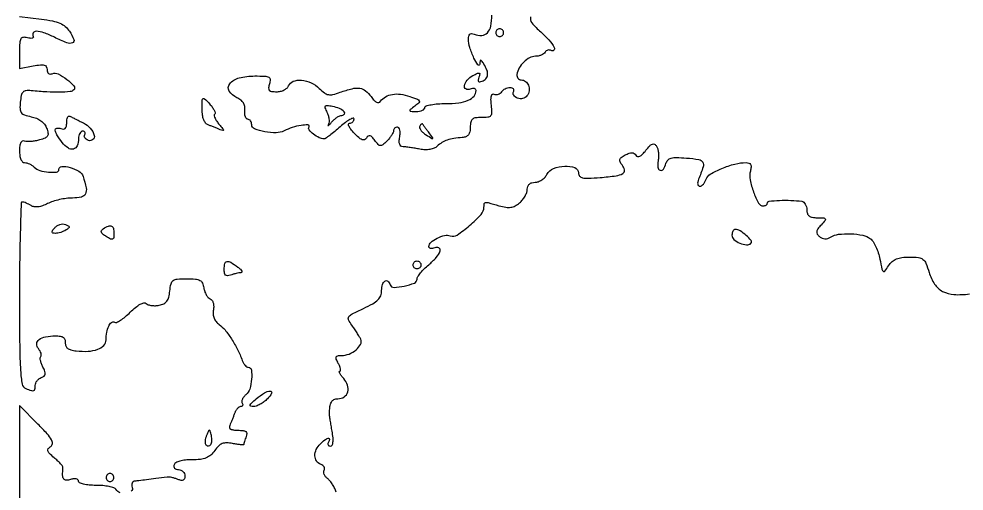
# Model space of a CAD drawing. Extents: x 0 to 4160, y 0 to 3120.
# Drawn here: x -0.1 to 240, y 1500.5 to 1620.5 of the extents above; entities that cross this region are included whole.
import ezdxf

# ---------------------------------------------------------------- set-up
doc = ezdxf.new("R2010")
doc.units = 0

msp = doc.modelspace()

# ---------------------------------------------------------------- linework, layer by layer
for points in [[(4159.499279, 606.274193, 0.000001), (4159.667734, 974.478125, 0.000057)], [(757.647081, 3119.740147, 0.000002), (520.492565, 3119.487217, 0.4139)], [(1964.75, 0.149832, 0.000016), (2717.930904, 0.232101, 0.000028), (3351.473438, 0.357111)], [(0, 1621.143913), (5.55712, 1620.449596, -0.018148), (8.398243, 1619.989381, -0.053386), (10.285601, 1619.398203, -0.074721), (11.627396, 1618.558115, -0.070669), (12.692579, 1617.346432, -0.045702), (13.803629, 1615.256887, -0.41994), (13.444904, 1614.403179, -0.193073), (12.043681, 1614.40823, -0.0186), (8.875809, 1615.831481, 0.026654), (6.207157, 1616.979172, 0.079449), (4.261325, 1617.362061, 0.277033), (3.472406, 1616.926159, 0.276509), (3.485068, 1616.02416, -0.267951), (3.493024, 1615.758798, -0.220586), (3.262783, 1615.586316, -0.085212), (2.736016, 1615.56591, -0.031131), (2.00138, 1615.70989, 0.080121), (0.926126, 1615.8133, 0.25638), (0.338781, 1615.440162, 0.113841), (0.058908, 1614.452656, 0.012367), (0, 1612.071318), (0, 1607.909374), (3.5, 1608.565978, -0.016896), (5.319728, 1608.844088, -0.094226), (6.300069, 1608.775324, -0.203759), (6.807938, 1608.381214, -0.127901), (7, 1607.642676, 0.08316), (7.097717, 1607.059216, 0.142059), (7.380202, 1606.658553, 0.155748), (7.811896, 1606.493371, 0.106106), (8.335192, 1606.575131, -0.209855), (9.826361, 1606.504547, -0.046876), (12.043368, 1605.130947, -0.050884), (13.813558, 1603.481676, -0.394366), (13.780303, 1602.449716, -0.177759), (12.851363, 1602.01753, -0.016342), (10.270155, 1601.885937, -0.018429), (6.95826, 1601.947538, -0.010769), (3, 1602.252884, 0.048338), (1.653243, 1602.255478, 0.177326), (0.896163, 1601.893793, 0.14251), (0.455544, 1601.069702, 0.027713), (0.196759, 1599.385648, 0.031022), (0.134711, 1597.61558, 0.154363), (0.456163, 1596.687086, 0.153885), (1.253671, 1596.110701, 0.030773), (2.97157, 1595.655686, -0.048558), (4.321692, 1595.246263, -0.060665), (5.46223, 1594.60431, -0.066294), (6.335139, 1593.764238, -0.078833), (6.897577, 1592.770038, -0.042715), (7.244879, 1591.525385, -0.181645), (7.114429, 1590.777272, -0.160338), (6.508103, 1590.244603, -0.031516), (5.122765, 1589.754808, -0.025813), (4.026905, 1589.503744, -0.025273), (2.90325, 1589.364759, -0.026119), (1.907365, 1589.344536, -0.081021), (1.25, 1589.473423, 0.196962), (0.718707, 1589.455541, 0.173028), (0.316209, 1589.068941, 0.087691), (0.072203, 1588.245086, 0.02826), (0, 1586.968615, 0.03661), (0.088182, 1585.765889, 0.066694), (0.359479, 1584.820888, 0.095291), (0.776837, 1584.214444, 0.196996), (1.3, 1584, -0.072069), (1.882843, 1583.915551, -0.038771), (2.56251, 1583.655615, -0.037639), (3.22796, 1583.276343, -0.048068), (3.772373, 1582.827627, 0.1256), (5.166989, 1582.000148, 0.048512), (7.392474, 1581.575219, 0.051215), (9.412291, 1581.596675, 0.381501), (10, 1582.254828, -0.402862), (10.740457, 1583.024672, -0.079378), (12.837249, 1582.772878, -0.063209), (15.101034, 1581.804569, -0.183515), (16.15032, 1580.5, -0.026507), (16.93712, 1577.558621, -0.167726), (16.74825, 1576.043133, -0.230095), (15.716141, 1575.238575, -0.052502), (13.45034, 1575, 0.033213), (11.889781, 1574.896223, 0.022411), (10.132797, 1574.580825, 0.02262), (8.453753, 1574.120351, 0.041111), (7.141207, 1573.573021, -0.033797), (5.86744, 1573.019884, -0.055066), (4.721757, 1572.749099, -0.067616), (3.73635, 1572.761863, -0.104415), (2.940867, 1573.057708, 0.020386), (2.334186, 1573.407787, 0.020585), (1.702942, 1573.706071, 0.020904), (1.133406, 1573.919449, 0.074198), (0.75, 1573.984687, 0.409624), (0.444448, 1573.695936, 0.00101), (0.220313, 1567.123805, 0.005013), (0.053896, 1559.57593, 0.003005), (0, 1550.606989, 0.001832), (0.048783, 1537.291413, 0.014622), (0.273391, 1531.152245, 0.026632), (0.68701, 1527.694771, 0.263901), (1.581787, 1526.606989, 0.013026), (3.038074, 1526.09126, 0.158451), (3.622691, 1526.091249, 0.279577), (3.920417, 1526.436727, 0.041539), (4, 1527.393011, -0.09875), (4.115036, 1527.969792, -0.066859), (4.453293, 1528.55077, -0.063888), (4.953196, 1529.047715, -0.07223), (5.543124, 1529.378175, 0.071173), (6.262332, 1529.779067, 0.193827), (6.555177, 1530.270646, 0.133946), (6.477571, 1530.961015, 0.028295), (5.962104, 1532.07081, -0.030497), (5.573597, 1532.916987, -0.041488), (5.336303, 1533.722402, -0.047446), (5.264102, 1534.383596, -0.202539), (5.410304, 1534.743637, 0.199662), (5.543476, 1535.066459, 0.073137), (5.468772, 1535.564459, 0.057958), (5.214112, 1536.149261, 0.041583), (4.805626, 1536.734206, -0.187825), (4.399215, 1537.954863, -0.222909), (4.964388, 1539.018112, -0.115498), (6.621748, 1539.745563, -0.044485), (9.138889, 1539.984687, -0.037619), (10.369734, 1539.899128, -0.116016), (11.140689, 1539.595122, -0.16379), (11.543847, 1539.053069, -0.098819), (11.638889, 1538.25, 0.112945), (11.757264, 1537.443509, 0.138331), (12.213915, 1536.837283, 0.097482), (13.064951, 1536.419935, 0.036967), (14.370829, 1536.171918, 0.040544), (17.433031, 1536.071614, 0.075), (19.867922, 1536.560175, 0.11035), (21.429268, 1537.555562, 0.198402), (22, 1538.937265, -0.04287), (22.167112, 1540.88275, -0.067327), (22.671566, 1542.480491, -0.111238), (23.371169, 1543.3785, -0.320593), (24.115851, 1543.4284, 0.251001), (24.652589, 1543.395223, 0.034186), (25.674585, 1543.951492, 0.032659), (26.885507, 1544.838283, 0.022006), (28.149528, 1545.995682, -0.023547), (29.489859, 1547.215383, -0.047505), (30.670595, 1548.016749, -0.06801), (31.608751, 1548.375817, -0.259374), (32.189948, 1548.210052, 0.117561), (32.708275, 1547.8913, 0.045123), (33.537732, 1547.699609, 0.041515), (34.512914, 1547.646946, 0.039984), (35.496031, 1547.75449, 0.066128), (36.667847, 1548.144051, 0.119247), (37.443813, 1548.784986, 0.099778), (37.925184, 1549.796588, 0.037116), (38.194546, 1551.355976, -0.032925), (38.497821, 1553.203783, -0.17979), (39.047118, 1554.034408, -0.140877), (40.085317, 1554.414349, -0.01773), (42.5, 1554.5, -0.019004), (44.703042, 1554.416237, -0.104), (45.840689, 1554.08508, -0.166096), (46.476273, 1553.40432, -0.070394), (46.827564, 1552.188851, 0.046812), (47.047285, 1551.2685, 0.047961), (47.433199, 1550.412973, 0.052634), (47.91715, 1549.741879, 0.119171), (48.429315, 1549.388751, -0.148343), (48.895115, 1549.026534, -0.082443), (49.211298, 1548.373314, -0.067879), (49.340996, 1547.519384, -0.05106), (49.258499, 1546.57192, 0.063725), (49.191069, 1545.478767, 0.079189), (49.41677, 1544.486799, 0.079215), (49.939566, 1543.614382, 0.063817), (50.743877, 1542.87202, -0.06938), (52.212364, 1541.486203, -0.026442), (53.857678, 1539.195838, -0.025635), (55.402386, 1536.490523, -0.029056), (56.59175, 1533.75, 0.041559), (56.902459, 1533.08037, 0.049856), (57.304308, 1532.514062, 0.057483), (57.732072, 1532.124109, 0.157369), (58.116631, 1532, -0.375327), (58.908783, 1531.307867, -0.055302), (58.964363, 1528.999804, -0.051206), (58.482543, 1526.477341, -0.147815), (57.51101, 1525.009138, 0.050777), (56.981976, 1524.470716, 0.064546), (56.620389, 1523.875922, 0.078442), (56.471484, 1523.317852, 0.165938), (56.570027, 1522.886693, -0.082973), (56.7085, 1522.547904, -0.161621), (56.680231, 1522.260466, -0.182024), (56.49171, 1522.069366, -0.108444), (56.175648, 1522, 0.151347), (55.769943, 1521.874317, 0.060578), (55.328764, 1521.485938, 0.052543), (54.921869, 1520.91954, 0.044747), (54.615988, 1520.25, -0.006003), (54.337106, 1519.488622, -0.004345), (54.008873, 1518.646875, -0.004389), (53.68306, 1517.85261, -0.009538), (53.416023, 1517.25, 0.165922), (53.358243, 1516.713857, 0.206353), (53.650304, 1516.31201, 0.104057), (54.361087, 1516.070177, 0.030154), (55.523655, 1516, -0.027313), (56.828559, 1515.928664, -0.13587), (57.504014, 1515.659416, -0.233936), (57.746014, 1515.17316, -0.092409), (57.606989, 1514.418213, 0.007629), (57.374564, 1513.783746, 0.009429), (57.178303, 1513.185569, 0.008023), (57.03163, 1512.679557, 0.066619), (57, 1512.443213, -0.412499), (56.871392, 1512.313849, -0.017235), (56.155919, 1512.334322, -0.021213), (55.22847, 1512.432526, -0.012371), (54.126532, 1512.624694, 0.042437), (52.613917, 1512.795694, 0.100803), (51.503674, 1512.601478, 0.102221), (50.567322, 1511.990894, 0.044443), (49.605335, 1510.849694, -0.058418), (48.583255, 1509.703616, -0.08525), (47.436387, 1508.991386, -0.069444), (45.944825, 1508.615322, -0.027085), (43.817533, 1508.5, 0.025679), (42.134021, 1508.413483, 0.041208), (40.721382, 1508.149032, 0.049968), (39.69171, 1507.752874, 0.196998), (39.255397, 1507.25, 0.125986), (39.219657, 1506.774237, 0.144223), (39.422419, 1506.367188, 0.124492), (39.843787, 1506.094439, 0.081872), (40.416667, 1506, -0.100564), (41.020892, 1505.877232, -0.098291), (41.534896, 1505.527947, -0.097578), (41.879212, 1505.006335, -0.097533), (42, 1504.393011, -0.072778), (41.898422, 1503.698846, -0.20632), (41.590711, 1503.331683, -0.169367), (41.061238, 1503.262038, -0.047168), (40.25, 1503.512121, 0.023809), (39.506608, 1503.779853, 0.021907), (38.720312, 1503.984209, 0.022494), (38.00342, 1504.103941, 0.064651), (37.5, 1504.099604, -0.001384), (34.675431, 1503.716043, -0.00223), (32.266794, 1503.406678, -0.0023), (30.346851, 1503.177742, -0.011879), (29.281385, 1503.081242, 0.140119), (28.863617, 1502.93111, 0.141215), (28.589821, 1502.58324, 0.114739), (28.509677, 1502.079403, 0.074054), (28.638374, 1501.5, -0.309148), (28.407103, 1500.526525, -0.155653)], [(129.845054, 1621.01814, 0.255977), (130.155377, 1619.51034, 0.036539), (132.448665, 1617.179216, -0.03123), (134.483935, 1615.153791, -0.054741), (135.855435, 1613.216373, -0.339314), (135.753567, 1612.531286, -0.343227), (135.069098, 1612.457295, 0.108373), (134.665803, 1612.598899, 0.099685), (134.22714, 1612.565079, 0.095498), (133.820631, 1612.360589, 0.090427), (133.510081, 1612.016312, -0.104827), (133.137993, 1611.626753, -0.05148), (132.532279, 1611.298542, -0.047879), (131.80564, 1611.075344, -0.050626), (131.063428, 1611, 0.123174), (129.588702, 1610.631108, 0.071755), (128.110541, 1609.545436, 0.069133), (126.944434, 1608.030435, 0.093324), (126.382315, 1606.399118, 0.093017), (126.403562, 1605.865171, 0.110608), (126.620493, 1605.410991, 0.11624), (127.000026, 1605.108172, 0.110952), (127.481495, 1605, -0.092393), (128.01865, 1604.899887, -0.066758), (128.553943, 1604.606174, -0.065055), (129.006298, 1604.171832, -0.077499), (129.300491, 1603.659316, -0.125011), (129.469536, 1602.229421, -0.141991), (128.916944, 1600.968903, -0.156135), (127.825861, 1600.276034, -0.156873), (126.537543, 1600.34722, -0.064787), (125.947411, 1600.6664, -0.095589), (125.544956, 1601.094094, -0.122368), (125.390365, 1601.559218, -0.159053), (125.495635, 1601.992937, 0.13067), (125.611366, 1602.375577, 0.189898), (125.494579, 1602.704175, 0.144695), (125.146228, 1602.925784, 0.069911), (124.618034, 1603, 0.063344), (123.995296, 1602.920789, 0.051593), (123.364735, 1602.686224, 0.053382), (122.820791, 1602.34072, 0.086382), (122.457866, 1601.931826, -0.093865), (122.116184, 1601.558191, -0.080629), (121.643589, 1601.310982, -0.08032), (121.115319, 1601.225328, -0.091971), (120.612904, 1601.318301, 0.225734), (120.130007, 1601.280744, 0.19264), (119.8107, 1600.876491, 0.079885), (119.696726, 1599.994309, 0.021321), (119.80118, 1598.577321, -0.02117), (119.940776, 1596.691389, -0.175083), (119.678714, 1595.88742, -0.204975), (118.987376, 1595.505515, -0.030347), (117.358129, 1595.440846, 0.03409), (115.864575, 1595.370371, 0.149896), (115.065775, 1595.020448, 0.168576), (114.652898, 1594.309812, 0.046012), (114.521003, 1593, -0.048296), (114.398729, 1591.838862, -0.113819), (114.039291, 1591.051177, -0.133844), (113.415627, 1590.577135, -0.079598), (112.5, 1590.367609, 0.021657), (110.325543, 1590.128755, 0.045093), (108.671855, 1589.719091, 0.054311), (107.325661, 1589.082897, 0.050332), (106.110119, 1588.157738, -0.087358), (105.312766, 1587.63889, -0.058498), (104.266204, 1587.331433, -0.051652), (103.040723, 1587.250847, -0.039983), (101.71131, 1587.407738, 0.007539), (100.481568, 1587.63446, 0.007355), (99.235431, 1587.826023, 0.00728), (98.13641, 1587.962179, 0.027182), (97.441221, 1588, -0.164415), (96.918782, 1588.176567, -0.148395), (96.584212, 1588.640949, -0.091582), (96.469059, 1589.41847, -0.035956), (96.585778, 1590.5, 0.037893), (96.6854, 1591.457832, 0.062736), (96.606452, 1592.265625, 0.090725), (96.374158, 1592.809455, 0.251659), (96.019557, 1593, 0.089893), (95.630306, 1592.929448, 0.095317), (95.299495, 1592.727232, 0.099771), (95.07816, 1592.425687, 0.109004), (95, 1592.071429, -0.11454), (94.891527, 1591.604124, -0.029063), (94.505817, 1590.921442, -0.028093), (93.961598, 1590.172772, -0.025172), (93.317674, 1589.460531, -0.021627), (92.26853, 1588.498424, -0.19128), (91.683669, 1588.304018, -0.199421), (91.138506, 1588.567876, -0.02375), (90.278189, 1589.634232, 0.028224), (89.574723, 1590.490392, 0.13896), (89.047281, 1590.814065, 0.236107), (88.590137, 1590.7264, 0.09126), (88.144883, 1590.234426, -0.164347), (87.63891, 1589.815601, -0.188803), (87.015083, 1589.820312, -0.088526), (86.18561, 1590.3373, -0.020668), (85.010054, 1591.489298, -0.023488), (84.185272, 1592.454284, -0.054925), (83.68919, 1593.262481, -0.126666), (83.590466, 1593.779196, -0.39582), (83.825686, 1594, 0.092871), (84.273962, 1594.083988, 0.09628), (84.655045, 1594.32418, 0.099255), (84.910094, 1594.682517, 0.105568), (85, 1595.103592, 0.498937), (84.740887, 1595.298617, 0.058693), (83.961654, 1594.971324, 0.034802), (82.822727, 1594.217835, 0.016623), (81.465204, 1593.103592, -0.00694), (80.072261, 1591.914398, -0.010196), (78.812789, 1590.91168, -0.005917), (77.735167, 1590.109078, -0.158386), (77.399462, 1590, -0.11673), (76.13099, 1590.300227, -0.053137), (74.68842, 1591.226885, -0.055334), (73.601726, 1592.318637, -0.316499), (73.555781, 1593.090255, 0.577325), (73.302297, 1593.561412, 0.04766), (71.567074, 1593.448118, 0.035438), (69.256805, 1592.904033, 0.045209), (67.236033, 1592.067485, -0.121987), (65.227318, 1591.575755, -0.045626), (62.317876, 1591.849715, -0.044277), (59.709795, 1592.581557, -0.311729), (59, 1593.609406, 0.069343), (58.925934, 1594.140893, 0.085432), (58.709713, 1594.591513, 0.100007), (58.388632, 1594.892807, 0.13946), (58.01179, 1595, -0.22495), (57.652682, 1595.170173, -0.090779), (57.38384, 1595.656871, -0.065555), (57.242791, 1596.379811, -0.041997), (57.26179, 1597.236156, 0.071871), (57.222845, 1598.277828, 0.094074), (56.880412, 1599.16474, 0.089706), (56.220966, 1599.894255, 0.059642), (55.25, 1600.473285, -0.146531), (53.295886, 1602.151464, -0.324598), (53.402853, 1604.009433, -0.16231), (55.786106, 1605.516052, -0.060555), (59.767388, 1606, -0.010711), (62.315379, 1605.945411, -0.112736), (63.314048, 1605.671851, -0.274954), (63.665478, 1605.088571, -0.078396), (63.5, 1604, 0.048755), (63.279646, 1602.965648, 0.216363), (63.466802, 1602.38872, 0.177772), (64.059949, 1602.080614, 0.031814), (65.325624, 1602, 0.056546), (66.30936, 1602.11161, 0.058303), (67.232364, 1602.440625, 0.064626), (67.960283, 1602.925866, 0.122444), (68.361626, 1603.5, -0.2177), (69.533707, 1604.649511, -0.107901), (71.642704, 1604.929514, -0.08722), (74.086697, 1604.287267, -0.088838), (76.147538, 1602.852462, 0.034236), (77.448006, 1601.718853, 0.116204), (78.469785, 1601.266057, 0.106936), (79.634587, 1601.297858, 0.026661), (81.468536, 1601.852462, -0.025717), (84.478593, 1602.768933, -0.096141), (86.444575, 1602.872115, -0.134104), (87.943281, 1602.228067, -0.0718), (89.333967, 1600.75, 0.031804), (90.068252, 1599.83297, 0.093117), (90.712008, 1599.347301, 0.171168), (91.255792, 1599.28086, 0.18099), (91.705939, 1599.572942, -0.104593), (92.998967, 1600.719075, -0.088243), (94.72561, 1601.331387, -0.07507), (96.805471, 1601.362384, -0.05016), (99.125174, 1600.80652, -0.009403), (101.072729, 1600.086249, -0.176688), (101.554217, 1599.661556, -0.342548), (101.476619, 1599.186201, -0.0294), (100.462221, 1598.348717, 0.00667), (99.290714, 1597.467868, 0.29959), (99.196535, 1597.193435, 0.333863), (99.411852, 1597.021173, 0.007578), (100.80887, 1597, 0.043691), (101.647663, 1597.073436, 0.063459), (102.356356, 1597.29375, 0.08318), (102.835979, 1597.617761, 0.205493), (103, 1598, -0.328537), (103.287676, 1598.390558, -0.028658), (104.556875, 1598.70625, -0.028876), (106.268373, 1598.927832, -0.017755), (108.3, 1599, 0.030902), (111.603615, 1599.20437, 0.07064), (114.00749, 1599.855741, 0.109966), (115.468151, 1600.908944, 0.183787), (116, 1602.306989, 0.198578), (115.877204, 1602.603985, 0.143282), (115.559375, 1602.778466, 0.094273), (115.074553, 1602.792743, 0.052011), (114.5, 1602.638374, -0.218448), (113.415733, 1602.70757, -0.326952), (113.023752, 1603.529644, -0.135058), (113.718643, 1604.948015, -0.089074), (115.15163, 1606.08115, -0.01087), (116.356329, 1606.692578, -0.179054), (116.798131, 1606.734037, -0.405257), (116.951731, 1606.477763, -0.034087), (116.702558, 1605.667261, 0.041409), (116.501143, 1604.976292, 0.22883), (116.593994, 1604.611207, 0.263388), (116.921912, 1604.488991, 0.052068), (117.550928, 1604.657916, 0.119198), (118.500166, 1605.312472, 0.15799), (118.921996, 1606.266152, 0.117946), (118.757169, 1607.509951, 0.05184), (118, 1609, 0.008672), (117.411294, 1609.8772, 0.245346), (117.176099, 1610, 0.378615), (117.01462, 1609.857262, 0.014698), (116.934094, 1609, -0.697229), (116.45683, 1608.858201, -0.053881), (115.463515, 1610.537258, -0.028109), (114.401036, 1613.273703, -0.072594), (114.045104, 1615.356989, -0.055835), (114.114076, 1616.145311, -0.16392), (114.383023, 1616.610951, -0.193346), (114.844218, 1616.774141, -0.081309), (115.5, 1616.638374, 0.102389), (117.45968, 1616.317413, 0.197218), (118.880912, 1616.971223, 0.14178), (119.737357, 1618.66349, 0.046741), (120, 1621.466916, -0.026581)], [(80.44991, 1500.301994, 0.040503), (80.090659, 1501.230237, 0.029089), (79.549155, 1502.201979, 0.029567), (78.920577, 1503.071971, 0.054492), (78.298887, 1503.683465, -0.05622), (77.769706, 1504.207568, -0.069806), (77.414707, 1504.801801, -0.083881), (77.280139, 1505.372016, -0.155731), (77.394119, 1505.82868, 0.149072), (77.502478, 1506.239965, 0.123583), (77.374972, 1506.676353, 0.099669), (77.021046, 1507.072735, 0.069319), (76.494256, 1507.36383, -0.159243), (75.457422, 1508.206128, -0.14095), (75.054705, 1509.542638, -0.114811), (75.399726, 1511.11498, -0.085399), (76.428571, 1512.571429, -0.032372), (77.552726, 1513.558737, -0.113468), (78.423299, 1513.957986, -0.490687), (78.719247, 1513.704473, -0.126598), (78.5, 1513, 0.087203), (78.347648, 1512.618125, 0.166068), (78.38791, 1512.29375, 0.178817), (78.613376, 1512.077613, 0.102958), (78.986296, 1512, 0.270996), (79.416665, 1512.251745, 0.099386), (79.642807, 1512.947844, 0.054072), (79.652002, 1514.104048, 0.019013), (79.423227, 1515.75, -0.002221), (79.167829, 1517.222926, -0.003081), (78.952953, 1518.545312, -0.001913), (78.783395, 1519.658948, -0.038669), (78.759493, 1520, -0.023887), (78.869806, 1522.000232, -0.097087), (79.224217, 1523.160618, -0.163592), (79.87735, 1523.777044, -0.108468), (80.893011, 1524, 0.149439), (82.46951, 1524.481944, 0.176296), (83.381837, 1525.737376, 0.150214), (83.349538, 1527.456921, 0.10503), (82.369123, 1529.144618, -0.0193), (81.772447, 1529.857391, -0.042193), (81.385998, 1530.454981, -0.082927), (81.252973, 1530.850789, -0.461512), (81.380196, 1531, 0.369864), (81.560591, 1531.154591, 0.085611), (81.553209, 1531.5875, 0.050427), (81.361707, 1532.232473, 0.025507), (81, 1533, -0.023911), (80.484783, 1534.084286, -0.193587), (80.477589, 1534.623969, -0.263367), (80.838157, 1534.919531, -0.042928), (81.773687, 1535, 0.094303), (83.722434, 1535.370842, 0.080422), (85.522841, 1536.441747, 0.096891), (86.643224, 1537.82575, 0.234807), (86.676609, 1539.105392, 0.022876), (86.319302, 1539.790178, 0.008193), (85.75017, 1540.733103, 0.008108), (85.091436, 1541.748149, 0.009505), (84.433224, 1542.68815, -0.045653), (83.61264, 1544.06131, -0.270601), (83.677795, 1544.862528, -0.125869), (84.512598, 1545.581068, -0.008202), (87.419095, 1546.963143, 0.019098), (89.755001, 1548.13696, 0.069981), (91.076492, 1549.12824, 0.108452), (91.760691, 1550.192351, 0.089075), (92, 1551.524993, -0.06781), (92.206547, 1553.040974, -0.179739), (92.837898, 1553.913278, -0.336677), (93.576056, 1553.868267, -0.135477), (94.174479, 1552.976562, 0.331216), (95.142506, 1552.300914, 0.044616), (97.761719, 1552.615412, 0.044118), (100.307567, 1553.394164, 0.305441), (101, 1554.421911, -0.145193), (101.178918, 1555.025061, -0.026912), (101.868811, 1555.970168, -0.026852), (102.825297, 1557.021795, -0.021662), (103.957653, 1558.046911, 0.037331), (105.877052, 1559.897106, 0.096755), (106.854501, 1561.541815, 0.375177), (106.55549, 1562.302461, 0.214399), (105.5, 1562.361626, -0.049467), (104.925333, 1562.204094, -0.090299), (104.440625, 1562.209623, -0.139983), (104.122873, 1562.3709, -0.208694), (104, 1562.652464, -0.220709), (104.498843, 1563.727507, -0.059217), (106.111069, 1564.792091, -0.058362), (108.005358, 1565.480788, -0.150758), (109.441066, 1565.384242, 0.245331), (111.159499, 1565.582303, 0.02818), (114.354369, 1568.022436, 0.029768), (117.26516, 1570.834313, 0.187959), (118, 1572.720045, -0.043963), (118.080041, 1573.628603, -0.339013), (118.375304, 1573.898936, -0.089614), (119.02201, 1573.839853, -0.002361), (121.80911, 1573.054746, 0.028361), (123.557181, 1572.659082, 0.075837), (124.830913, 1572.640609, 0.090244), (125.91918, 1572.997486, 0.052853), (127.052508, 1573.776987, 0.046668), (127.797691, 1574.546358, 0.04044), (128.427924, 1575.476872, 0.042452), (128.860478, 1576.420939, 0.08641), (129, 1577.222241, -0.092358), (129.136854, 1577.95681, -0.117271), (129.526305, 1578.523801, -0.11011), (130.151178, 1578.878368, -0.074333), (130.964816, 1579, 0.088264), (131.795709, 1579.147828, 0.057686), (132.666888, 1579.5875, 0.055927), (133.444588, 1580.235098, 0.06843), (134, 1581, -0.176931), (135.66253, 1582.485324, -0.083176), (138.51894, 1583.10298, -0.099589), (141.064001, 1582.71433, -0.315025), (142, 1581.37617, 0.176442), (142.288718, 1580.583471, 0.167273), (143.02638, 1580.140549, 0.063532), (144.511027, 1580.017977, 0.009555), (147.498843, 1580.208347, 0.011762), (151.537808, 1580.639159, 0.097979), (153.272896, 1581.224027, 0.319576), (153.684409, 1582.117291, 0.127126), (153.077934, 1583.406095, -0.054322), (152.554905, 1584.197163, -0.197799), (152.504755, 1584.785113, -0.161211), (152.887963, 1585.316099, -0.033661), (153.874745, 1585.932966, -0.032847), (154.854552, 1586.377268, -0.096431), (155.581716, 1586.500436, -0.141031), (156.137618, 1586.325614, -0.108502), (156.582401, 1585.866672, 0.197359), (157.016177, 1585.55205, 0.1748), (157.573775, 1585.612675, 0.087157), (158.2783, 1586.124497, 0.027316), (159.135731, 1587.113968, -0.021359), (160.102874, 1588.257273, -0.112713), (160.77568, 1588.719035, -0.230631), (161.326001, 1588.676948, -0.11647), (161.841612, 1588.185354, -0.082539), (162.137694, 1587.50901, -0.03604), (162.309639, 1586.5415, -0.034409), (162.347404, 1585.464284, -0.038804), (162.232393, 1584.435354, 0.0739), (162.164573, 1582.796176, 0.293727), (162.766701, 1582.047858, 0.341187), (163.595645, 1582.337132, 0.080589), (164.229458, 1583.769447, -0.123757), (164.706196, 1584.637893, -0.14121), (165.516214, 1585.125567, -0.071351), (166.908086, 1585.29185, -0.013953), (169.434549, 1585.161718, -0.018995), (172.58689, 1584.790077, -0.228658), (173.565077, 1584.113769, -0.21337), (173.682101, 1582.896613, -0.016489), (172.506465, 1579.75, 0.046145), (172.293661, 1579.057925, 0.096922), (172.286463, 1578.497585, 0.157124), (172.478023, 1578.14025, 0.194136), (172.825624, 1578, 0.143077), (173.264414, 1578.128186, 0.06605), (173.723288, 1578.514972, 0.057463), (174.131673, 1579.082524, 0.050443), (174.421636, 1579.753096, -0.187844), (175.472161, 1581.055668, -0.031382), (178.407754, 1582.502797, -0.034779), (181.755461, 1583.633502, -0.064136), (184.600882, 1584, -0.087683), (185.320828, 1583.872768, -0.192645), (185.730303, 1583.505978, -0.139795), (185.849485, 1582.85806, -0.039996), (185.669047, 1581.842434, 0.113151), (185.600789, 1579.60039, 0.040094), (186.478079, 1576.491704, 0.03671), (187.748958, 1573.710239, 0.273752), (188.948973, 1573, 0.069638), (189.35071, 1573.056225, 0.085568), (189.69142, 1573.220313, 0.099981), (189.919324, 1573.463994, 0.138865), (190.000542, 1573.75, -0.385659), (190.406039, 1574.196878, -0.012419), (193.041631, 1574.389373, -0.02088), (195.989157, 1574.40799, -0.025117), (198.75, 1574.170911, -0.145748), (199.227471, 1573.954617, -0.083584), (199.632812, 1573.462705, -0.07111), (199.906855, 1572.777488, -0.059688), (200, 1572, 0.077306), (200.147685, 1571.050515, 0.155377), (200.581873, 1570.438325, 0.122462), (201.374331, 1570.101504, 0.039568), (202.654988, 1570, -0.010351), (204.320765, 1569.965512, -0.267609), (204.68744, 1569.73339, -0.301056), (204.645713, 1569.323226, -0.012333), (203.629759, 1568.143382, 0.026758), (202.805432, 1567.128296, 0.126417), (202.531592, 1566.436793, 0.183052), (202.675105, 1565.84142, 0.069975), (203.25831, 1565.200585, 0.072795), (203.908749, 1564.804129, 0.086449), (204.608288, 1564.64064, 0.085649), (205.327095, 1564.722766, 0.069941), (206.033538, 1565.04189, -0.110091), (208.079005, 1565.776166, -0.040566), (211.159769, 1565.912623, -0.040511), (214.214392, 1565.551115, -0.113333), (216.167096, 1564.668575, -0.089865), (216.85891, 1563.912985, -0.032061), (217.560227, 1562.62316, -0.030578), (218.164677, 1561.077512, -0.03156), (218.568642, 1559.485799, 0.004936), (219.082345, 1556.889241, 0.179048), (219.400414, 1556.381382, 0.415436), (219.810759, 1556.435263, 0.016656), (220.773518, 1557.78542, -0.065207), (221.683477, 1558.830558, -0.082427), (222.767815, 1559.509959, -0.068182), (224.173642, 1559.882562, -0.030743), (226.081831, 1560, -0.025915), (228.37712, 1559.880954, -0.140398), (229.522407, 1559.42004, -0.13297), (230.282279, 1558.409662, -0.022338), (231.087476, 1556.102369, 0.074289), (232.484304, 1553.130706, 0.123985), (234.52054, 1551.284913, 0.108517), (237.396577, 1550.478159, 0.048415), (241.347505, 1550.634153)], [(25.58407, 1500.141227, -0.175402), (24.5, 1501, 0.179846), (24.000298, 1501.388891, 0.027581), (22.758975, 1501.70625, 0.027868), (21.186816, 1501.926887, 0.02093), (19.440983, 1502, -0.02211), (17.720363, 1502.076123, -0.036879), (16.290152, 1502.310087, -0.043273), (15.274466, 1502.649347, -0.29894), (15, 1503.067388, 0.20676), (14.841894, 1503.433385, 0.136392), (14.430242, 1503.649865, 0.086344), (13.789261, 1503.676008, 0.043987), (13, 1503.5, -0.070388), (11.853452, 1503.306978, -0.262648), (11.230755, 1503.637082, -0.143539), (10.964016, 1504.549156, -0.0196), (11.043873, 1506.554181, 0.189739), (10.948737, 1506.866128, 0.016461), (10.401033, 1507.511188, 0.019833), (9.669388, 1508.25592, 0.014072), (8.793873, 1509.033866, -0.018796), (7.61372, 1510.102618, -0.12666), (7.207646, 1510.771942, -0.242554), (7.309976, 1511.326202, -0.082808), (7.928432, 1511.898979, 0.232673), (8.356194, 1512.626126, 0.149568), (8.136108, 1513.599376, 0.055305), (7.063103, 1515.071567, 0.009491), (4.678432, 1517.584054), (0, 1522.32952), (0, 1495.778304)]]:
    msp.add_lwpolyline(points, format="xyb")
for points in [[(121, 1617, 0.099038), (121.076342, 1616.618362, 0.097945), (121.29375, 1616.29375, 0.097945), (121.618362, 1616.076342, 0.099038), (122, 1616, 0.099038), (122.381638, 1616.076342, 0.097945), (122.70625, 1616.29375, 0.097945), (122.923658, 1616.618362, 0.099038), (123, 1617, 0.099038), (122.923658, 1617.381638, 0.097945), (122.70625, 1617.70625, 0.097945), (122.381638, 1617.923658, 0.099038), (122, 1618, 0.099038), (121.618362, 1617.923658, 0.097945), (121.29375, 1617.70625, 0.097945), (121.076342, 1617.381638, 0.099038)], [(49.598369, 1596.265036, 0.249082), (49.485989, 1595.898064, 0.057078), (49.687393, 1595.258538, 0.046065), (50.120531, 1594.486351, 0.030476), (50.747818, 1593.685052, -0.008368), (51.605207, 1592.684281, -0.126801), (51.798146, 1592.273808, -0.54799), (51.648924, 1592.133297, -0.039795), (51, 1592.353257, 0.004511), (50.313609, 1592.641303, 0.002628), (49.485312, 1592.975072, 0.002627), (48.652069, 1593.300698, 0.00444), (47.95, 1593.563687, -0.135444), (47.295607, 1594.029662, -0.077888), (46.805077, 1594.872063, -0.059572), (46.499388, 1596.055219, -0.033471), (46.4, 1597.538217, -0.005196), (46.424018, 1599.849418, -0.235618), (46.639775, 1600.260253, -0.367041), (47.020759, 1600.230045, -0.009525), (48.300551, 1598.907771, -0.028907), (48.984849, 1598.082407, -0.044513), (49.465763, 1597.289967, -0.054989), (49.702421, 1596.634783, -0.261251)], [(78.089724, 1596.83235, -0.047758), (78.427421, 1596.024519, -0.044505), (78.615683, 1595.147944, -0.04756), (78.638087, 1594.335183, -0.100305), (78.472087, 1593.729333, 0.072819), (78.372417, 1593.430564, 0.653906), (78.455283, 1593.375179, 0.068557), (78.761276, 1593.636046, 0.010332), (79.286085, 1594.25, -0.037079), (79.923479, 1594.919633, -0.037359), (80.65127, 1595.485938, -0.039998), (81.358881, 1595.878607, -0.107072), (81.91926, 1596, 0.249879), (82.551867, 1596.337205, 0.366291), (82.485743, 1596.931062, 0.091518), (81.263635, 1597.723308, 0.050979), (79.558257, 1598.233614, 0.015889), (78.155943, 1598.455759, 0.225535), (77.686584, 1598.301095, 0.308096), (77.596792, 1597.882078, 0.026196)], [(16.25, 1594.057398, -0.094826), (17.994308, 1592.721068, -0.113291), (18.989143, 1590.910197, -0.295008), (18.658635, 1589.830301, -0.273117), (17.505744, 1589.63617, -0.064087), (16.975437, 1589.922037, -0.094924), (16.612949, 1590.304103, -0.122111), (16.472387, 1590.718783, -0.160704), (16.564761, 1591.104785, 0.095482), (16.694547, 1591.446288, 0.17347), (16.644424, 1591.737031, 0.172183), (16.420729, 1591.931465, 0.093902), (16.059017, 1592, 0.177572), (15.654862, 1591.851793, 0.092354), (15.311086, 1591.429836, 0.072446), (15.078333, 1590.801634, 0.052595), (15, 1590.059017, -0.094511), (14.659197, 1588.272145, -0.246394), (13.697376, 1587.444249, -0.21332), (12.342999, 1587.708654, -0.075691), (10.885021, 1589.10618, -0.021685), (9.524687, 1591.043805, -0.115553), (9.097925, 1592.255408, -0.40313), (9.480731, 1592.750867, -0.128951), (10.5, 1592.638374, 0.088373), (11.168508, 1592.509723, 0.200442), (11.637376, 1592.697979, 0.152508), (11.915528, 1593.218629, 0.04703), (12, 1594.114718, -0.035169), (12.053596, 1594.875756, -0.069567), (12.220313, 1595.456564, -0.122526), (12.465559, 1595.771082, -0.28703), (12.75, 1595.801246, -0.001929), (13.194221, 1595.582685, -0.000287), (14.0875, 1595.138254, -0.000323), (15.142138, 1594.611939, -0.000278)], [(101.664819, 1593.266683, 0.22773), (101.619063, 1592.835618, 0.074011), (101.928593, 1592.255065, 0.05645), (102.516959, 1591.623948, 0.037696), (103.314683, 1591.039496, 0.002395), (104.768177, 1590.14403, 0.309533), (104.968612, 1590.154662, 0.411206), (104.99211, 1590.324869, 0.002934), (104.032968, 1591.589345, -0.001834), (103.457719, 1592.344261, -0.002474), (102.943169, 1593.031726, -0.001679), (102.516351, 1593.611961, -0.026773), (102.383103, 1593.816531, 0.327052), (102.270165, 1593.866267, 0.109435), (102.096689, 1593.785582, 0.060835), (101.883301, 1593.576641, 0.030217)], [(11.833846, 1566.876149, -0.038074), (11.222898, 1566.55117, -0.026202), (10.488662, 1566.2745, -0.0265), (9.74959, 1566.081858, -0.047745), (9.127555, 1566.015313, -0.051008), (8.489515, 1566.073388, -0.324362), (8.280218, 1566.297698, -0.185737), (8.377799, 1566.689969, -0.020409), (8.950668, 1567.440559, -0.075617), (9.520752, 1567.947793, -0.067154), (10.238809, 1568.28766, -0.070009), (10.99002, 1568.415201, -0.09902), (11.656959, 1568.301396, -0.028572), (12.408944, 1567.962386, -0.246481), (12.61208, 1567.669756, -0.25711), (12.482643, 1567.345536, -0.030676)], [(24, 1565.991526, -0.02997), (23.9349, 1564.906419, -0.27415), (23.658388, 1564.546433, -0.218118), (23.155275, 1564.571036, -0.019972), (22.039889, 1565.207162, -0.029878), (21.17007, 1565.825493, -0.134088), (20.807212, 1566.326855, -0.239489), (20.856607, 1566.773159, -0.106479), (21.289889, 1567.200323, -0.042394), (22.57902, 1567.873741, -0.206931), (23.383761, 1567.864529, -0.237367), (23.857841, 1567.284401, -0.054813)], [(181, 1565.567388, 0.218295), (181.500999, 1564.474546, 0.07628), (183.003072, 1563.535255, 0.076691), (184.709547, 1563.093174, 0.225143), (185.823788, 1563.490455, 0.383271), (185.862505, 1564.214879, 0.043491), (184.625082, 1565.502464, 0.043376), (183.053609, 1566.652195, 0.137084), (181.80887, 1567, 0.172371), (181.50024, 1566.890344, 0.093781), (181.237606, 1566.57917, 0.074181), (181.059923, 1566.115436, 0.054507)], [(55.44113, 1557.468197, -0.02564), (56.11431, 1556.90253, -0.07646), (56.486183, 1556.431283, -0.242552), (56.497582, 1556.143121, -0.291462), (56.272917, 1556, 0.03912), (55.736888, 1555.957997, 0.016361), (55.024794, 1555.821697, 0.01607), (54.268686, 1555.625425, 0.020076), (53.581787, 1555.393011, -0.076984), (52.852992, 1555.235583, -0.207384), (52.365663, 1555.413414, -0.16083), (52.083235, 1555.939105, -0.043546), (52, 1556.893011, -0.057312), (52.166544, 1558.341188, -0.302823), (52.720303, 1558.860918, -0.181669), (53.683049, 1558.671967, -0.02359)], [(102, 1558, -0.099038), (101.923658, 1557.618362, -0.097945), (101.70625, 1557.29375, -0.097945), (101.381638, 1557.076342, -0.099038), (101, 1557, -0.099038), (100.618362, 1557.076342, -0.097945), (100.29375, 1557.29375, -0.097945), (100.076342, 1557.618362, -0.099038), (100, 1558, -0.099038), (100.076342, 1558.381638, -0.097945), (100.29375, 1558.70625, -0.097945), (100.618362, 1558.923658, -0.099038), (101, 1559, -0.099038), (101.381638, 1558.923658, -0.097945), (101.70625, 1558.70625, -0.097945), (101.923658, 1558.381638, -0.099038)], [(63, 1524, -0.035975), (62.115811, 1523.234649, -0.033946), (61.114332, 1522.5875, -0.03579), (60.147437, 1522.139043, -0.090932), (59.389216, 1522, -0.092216), (58.766192, 1522.11589, -0.413188), (58.629896, 1522.421647, -0.115769), (58.998082, 1522.965835, -0.012716), (60.139216, 1523.966731, -0.032522), (62.24486, 1525.500601, -0.139117), (63.719994, 1525.937732, -0.574453), (64.046366, 1525.39274, -0.07065)], [(47.53122, 1514.706872, 0.039133), (47.279379, 1513.974682, 0.047311), (47.164712, 1513.257311, 0.054202), (47.191425, 1512.65536, 0.159521), (47.376461, 1512.290205, 0.206458), (48.050147, 1512.022529, 0.260893), (48.61589, 1512.361192, 0.127442), (48.887973, 1513.354068, 0.061787), (48.743156, 1514.671731, 0.007526), (48.447586, 1515.839331, 0.331063), (48.260685, 1515.986918, 0.299388), (48.048268, 1515.855863, 0.006675)], [(22, 1504, 0.099038), (22.076342, 1503.618362, 0.097945), (22.29375, 1503.29375, 0.097945), (22.618362, 1503.076342, 0.099038), (23, 1503, 0.099038), (23.381638, 1503.076342, 0.097945), (23.70625, 1503.29375, 0.097945), (23.923658, 1503.618362, 0.099038), (24, 1504, 0.099038), (23.923658, 1504.381638, 0.097945), (23.70625, 1504.70625, 0.097945), (23.381638, 1504.923658, 0.099038), (23, 1505, 0.099038), (22.618362, 1504.923658, 0.097945), (22.29375, 1504.70625, 0.097945), (22.076342, 1504.381638, 0.099038)]]:
    msp.add_lwpolyline(points, format="xyb", close=True)

doc.saveas('drawing.dxf')
